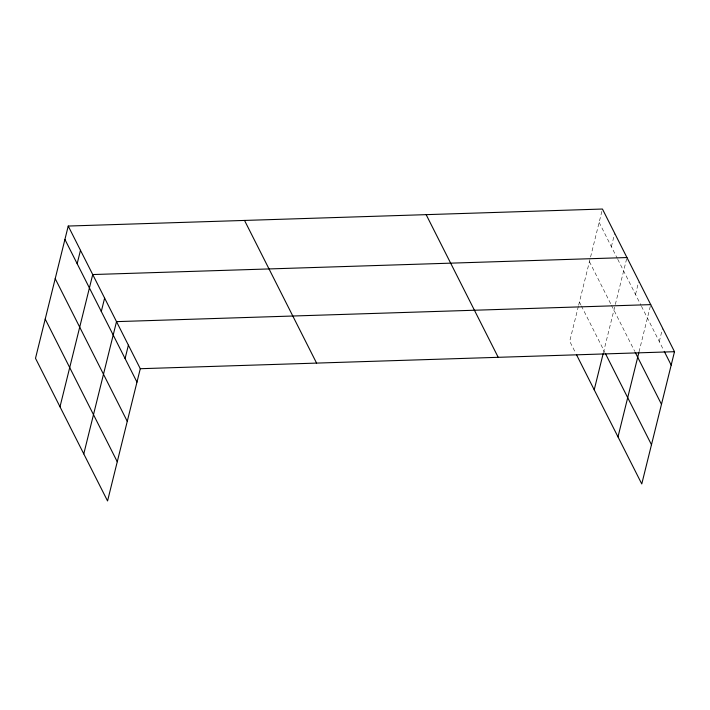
<?xml version="1.0" encoding="UTF-8"?>
<svg xmlns="http://www.w3.org/2000/svg" width="710" height="710" viewBox="0 0 710 710"><rect width="100%" height="100%" fill="white"/><g stroke="black" fill="none" stroke-linecap="round" stroke-linejoin="round"><path stroke-width="0.53" stroke-dasharray="3.55 2.66" d="M578.375 306.303L569.713 341.288L575.597 352.932M578.632 305.247L602.186 210.062M611.381 246.681L614.691 233.288M603.394 352.692L626.948 257.544M635.521 294.472L638.574 282.11M639.009 351.938L650.724 304.625M659.297 341.554L662.607 328.162M599.134 222.425L617.256 258.325M617.753 259.292L640.97 305.264M641.458 306.25L663.752 350.385M589.424 261.653L610.982 304.341M611.47 305.309L634.731 351.352M579.422 302.07L580.895 304.98M581.384 305.948L604.911 352.533"/><path stroke-width="1.06" d="M68.231 226.046L35.5 358.302L107.556 500.967L140.287 368.712L68.231 226.046L602.444 209.033L674.5 351.698L641.769 483.954L576.573 354.876M77.168 263.694L80.478 250.293M59.995 406.803L92.726 274.548L626.948 257.544M101.299 311.486L104.618 298.094M83.78 453.885L116.511 321.63L650.724 304.625M125.084 358.568L128.395 345.166M594.217 389.799L603.136 353.757M617.993 436.881L638.751 353.003M140.287 368.712L674.5 351.698M664.249 351.361L671.181 365.1M635.219 352.337L661.48 404.318M605.408 353.518L651.478 444.735M426.151 214.651L498.207 357.316M244.524 220.428L316.58 363.094M64.912 239.439L136.968 382.104M55.211 278.657L127.267 421.332M45.209 319.074L117.265 461.74"/></g></svg>
